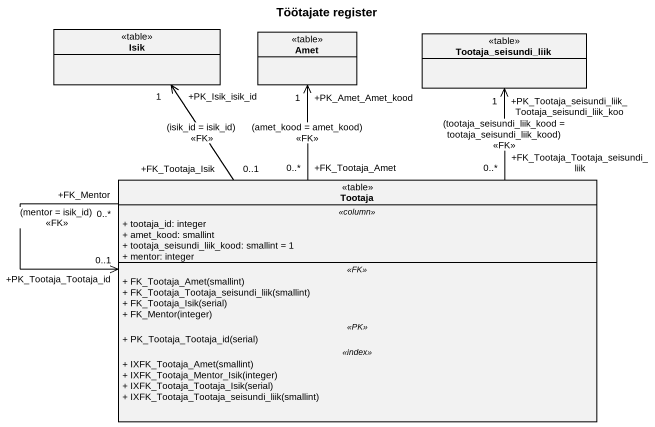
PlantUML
@startuml
title Töötajate register
hide circle
hide empty members
skinparam classAttributeIconSize 0
class Isik <<table>>
class Amet <<table>>
class Tootaja_seisundi_liik <<table>>
class Tootaja <<table>> {
  .. <<column>> ..
  + tootaja_id: integer
  + amet_kood: smallint
  + tootaja_seisundi_liik_kood: smallint = 1
  + mentor: integer
  .. <<FK>> ..
  + FK_Tootaja_Amet(smallint)
  + FK_Tootaja_Tootaja_seisundi_liik(smallint)
  + FK_Tootaja_Isik(serial)
  + FK_Mentor(integer)
  .. <<PK>> ..
  + PK_Tootaja_Tootaja_id(serial)
  .. <<index>> ..
  + IXFK_Tootaja_Amet(smallint)
  + IXFK_Tootaja_Mentor_Isik(integer)
  + IXFK_Tootaja_Tootaja_Isik(serial)
  + IXFK_Tootaja_Tootaja_seisundi_liik(smallint)
}
Tootaja "+FK_Tootaja_Isik\n0..1" -up-> "+PK_Isik_isik_id\n1" Isik : (isik_id = isik_id)\n<<FK>>
Tootaja "+FK_Tootaja_Amet\n0..*" -up-> "+PK_Amet_Amet_kood\n1" Amet : (amet_kood = amet_kood)\n<<FK>>
Tootaja "+FK_Tootaja_Tootaja_seisundi_liik\n0..*" -up-> "+PK_Tootaja_seisundi_liik_Tootaja_seisundi_liik_koo\n1" Tootaja_seisundi_liik : (tootaja_seisundi_liik_kood = tootaja_seisundi_liik_kood)\n<<FK>>
Tootaja "+FK_Mentor\n0..*" --> "+PK_Tootaja_Tootaja_id\n0..1" Tootaja : (mentor = isik_id)\n<<FK>>
@enduml
